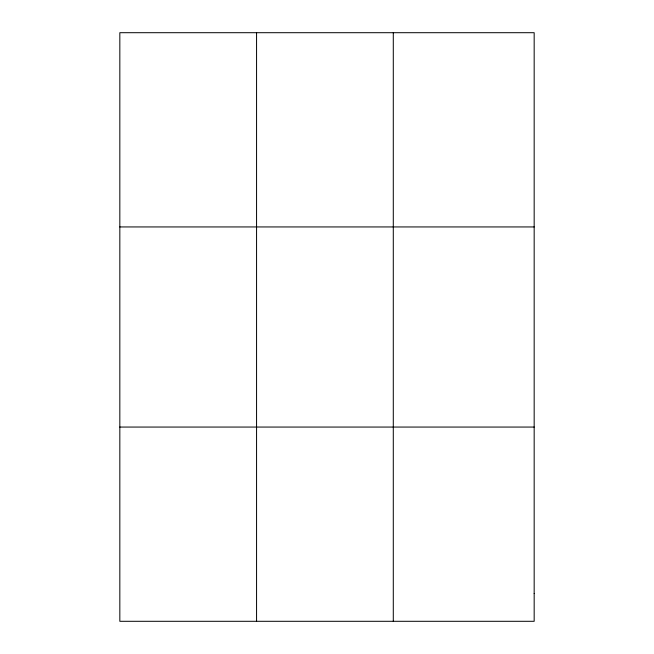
<?xml version="1.0" encoding="UTF-8"?>
<svg xmlns="http://www.w3.org/2000/svg" width="654" height="654" viewBox="0 0 654 654"><rect width="100%" height="100%" fill="white"/><g stroke="black" fill="none" stroke-linecap="round" stroke-linejoin="round"><path stroke-width="0.98" d="M256.564 32.7L256.564 621.3M393.291 32.7L393.291 621.3M119.829 226.938L534.171 226.938M119.829 427.062L534.171 427.062M534.171 593.554L534.171 621.3L119.829 621.3L119.829 32.7L534.171 32.7L534.171 593.554"/></g></svg>
